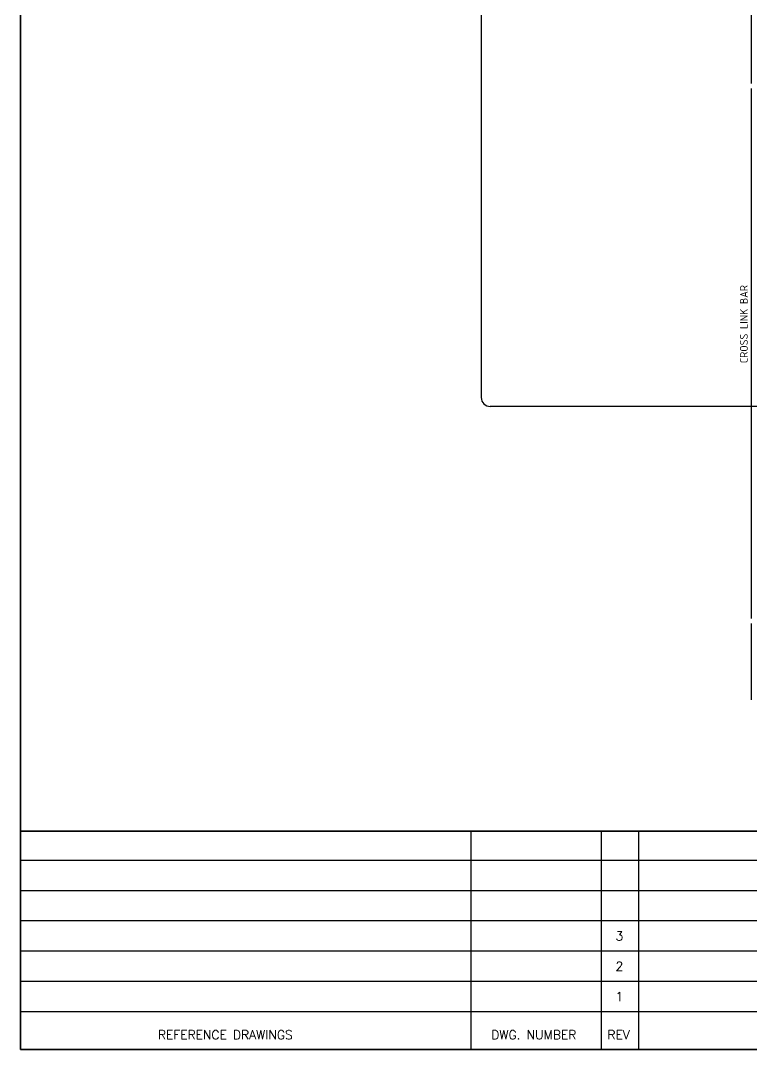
# Model space of a CAD drawing. Header units: inches. Extents: x 579627 to 667544, y 458630 to 507164.
# Drawn here: x 606003 to 606968, y 497173 to 498531 of the extents above; entities that cross this region are included whole.
import ezdxf
from ezdxf.enums import TextEntityAlignment as Align

# ---------------------------------------------------------------- set-up
doc = ezdxf.new("R2010")
doc.units = ezdxf.units.IN
doc.header["$MEASUREMENT"] = 0
for name, color, linetype in [('GT_1', 9, 'Continuous'), ('HELPPOINT', 7, 'Continuous'), ('MEMBER', 7, 'Continuous'), ('power', 7, 'Continuous')]:
    doc.layers.add(name, color=color, linetype=linetype)
doc.styles.add('HTX11', font='O8111901')
doc.styles.add('ISO3098B', font='ISO3098B.shx')
doc.styles.add('ROMANS', font='romans.shx', dxfattribs={"width": 0.85, "height": 25})

# ---------------------------------------------------------------- blocks, each defined once
blk = doc.blocks.new('TPA')
at = {"layer": 'GT_1', "color": 4, "flags": 128}
for points in [[(563383.4, 501946.4), (563383.4, 502273.8)], [(563578.8, 501946.4), (563578.8, 502273.8)], [(563634.6, 501946.4), (563634.6, 502273.8)], [(564807.7, 502229.7), (562706.8, 502229.7)], [(564807.7, 502184.4), (562706.8, 502184.4)], [(564807.7, 502139.1), (562706.8, 502139.1)], [(564807.7, 502093.7), (562706.8, 502093.7)], [(564807.7, 502048.3), (562706.8, 502048.3)], [(564807.6, 502003), (562706.8, 502003)]]:
    blk.add_lwpolyline(points, dxfattribs=at)
at = {"layer": 'HELPPOINT', "color": 4, "lineweight": 35}
for p, q in [((562706.8, 501946.4), (562706.8, 505019.3)), ((562706.8, 501946.4), (562706.8, 505019.3)), ((567131, 501946.4), (562706.8, 501946.4)), ((567131, 501946.4), (562706.8, 501946.4))]:
    blk.add_line(p, q, dxfattribs=at)
at = {"layer": 'MEMBER', "color": 4, "lineweight": 35}
blk.add_line((562706.8, 502273.8), (567131, 502273.8), dxfattribs=at)
blk.add_line((562706.8, 502273.8), (567131, 502273.8), dxfattribs=at)
at = {"style": 'HTX11'}
for tag, p in [('A', (566704.3, 502037.1)), ('B', (567038.2, 501963.3))]:
    blk.add_attdef(tag, text='', height=16.8, dxfattribs=at).set_placement(p, align=Align.MIDDLE_CENTER)
at = {"layer": 'MEMBER', "color": 4, "ltscale": 0.8, "style": 'ROMANS'}
for s, p in [('3', (563605.6, 502116.6)), ('2', (563605.6, 502071.2)), ('1', (563605.6, 502025.8))]:
    blk.add_text(s, height=13.5, dxfattribs=at).set_placement(p, align=Align.MIDDLE_CENTER)
for s, height, p in [('REFERENCE DRAWINGS', 13.495, (562912.9, 501961.6)), ('DWG. NUMBER', 13.495, (563413.2, 501961.6)), ('REV', 13.49, (563587.7, 501961.6))]:
    blk.add_text(s, height=height, dxfattribs=at).set_placement(p)

msp = doc.modelspace()

# ---------------------------------------------------------------- linework, layer by layer
at = {"color": 3}
for p, q in [((606611.4, 499599.7), (606611.4, 498033.7)), ((607439.6, 498021.8), (606623.3, 498021.8))]:
    msp.add_line(p, q, dxfattribs=at)
at = {"color": 1}
for p, q in [((606968.2, 498448.3), (606968.2, 498617)), ((606968.2, 497742.1), (606968.2, 498441.4)), ((606968.2, 497634.7), (606968.2, 497735.3))]:
    msp.add_line(p, q, dxfattribs=at)
at = {"color": 3}
msp.add_arc((606623.3, 498033.7), 11.9, 180, 270, dxfattribs=at)

# ---------------------------------------------------------------- block references
at = {"xscale": 0.8796480001183227, "yscale": 0.8796480000019073, "zscale": 0.8796480000000001}
msp.add_blockref('TPA', (111019.3, 55637.1), dxfattribs=at)

# ---------------------------------------------------------------- texts
at = {"layer": 'power', "color": 0, "style": 'ISO3098B'}
msp.add_text('CROSS LINK BAR', height=10.227, rotation=90, dxfattribs=at).set_placement((606958.3, 498130.6), align=Align.MIDDLE_CENTER)

doc.saveas('drawing.dxf')
